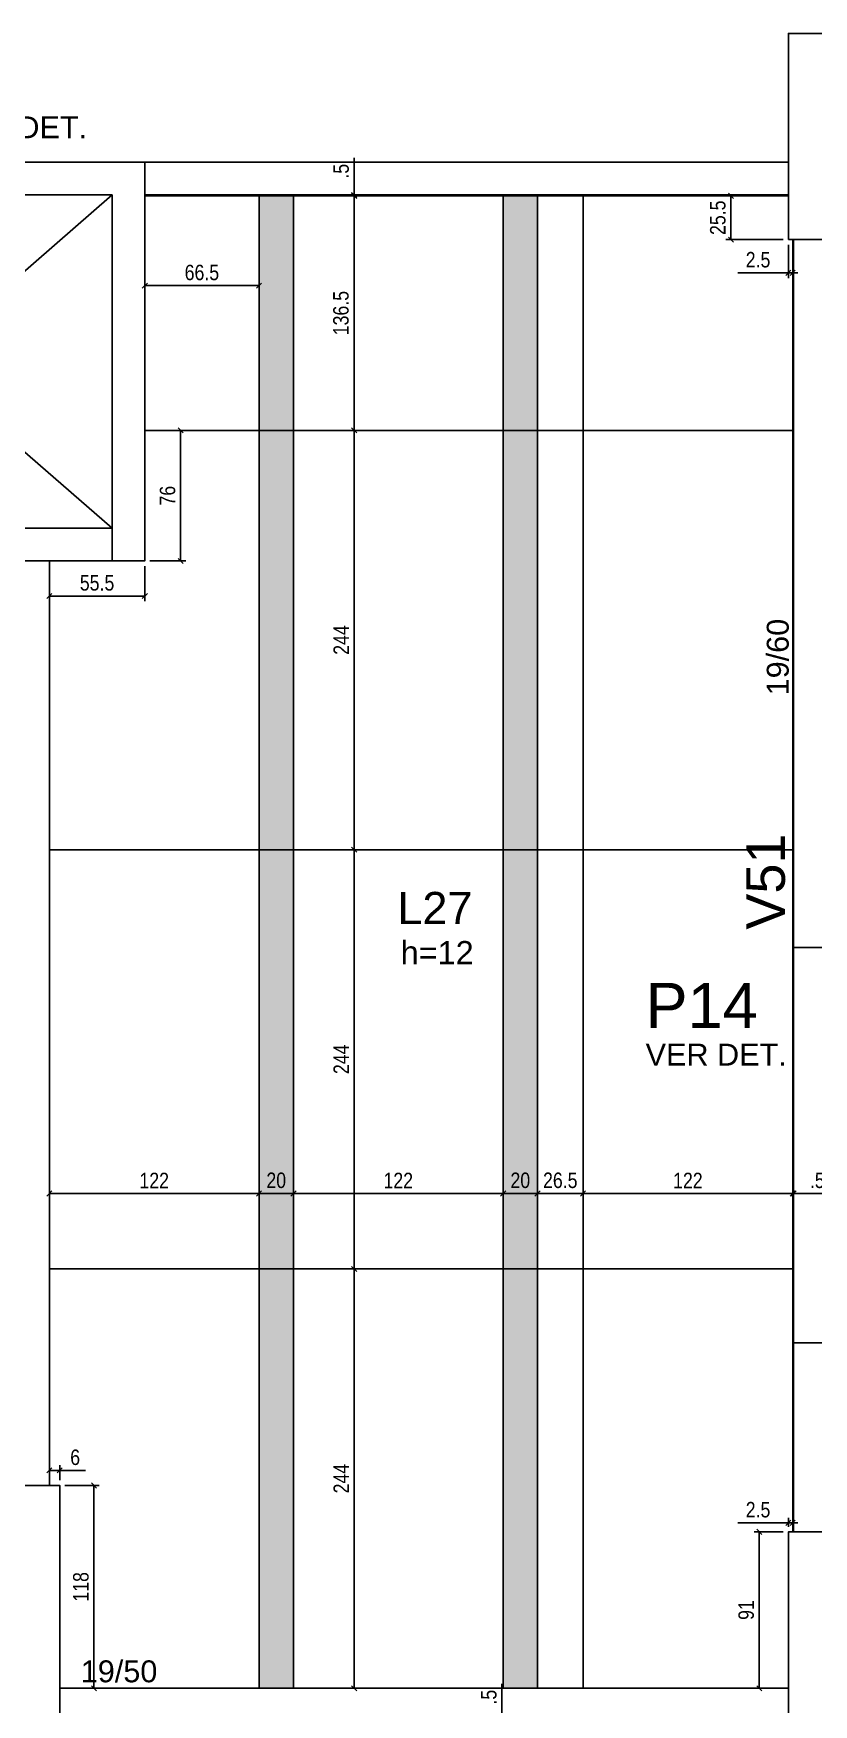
# Model space of a CAD drawing. Header units: millimetres. Extents: x 2716 to 9044, y 218 to 3839.
# Drawn here: x 5733 to 6187, y 2037 to 3010 of the extents above; entities that cross this region are included whole.
import ezdxf

# ---------------------------------------------------------------- set-up
doc = ezdxf.new("R2010")
doc.units = ezdxf.units.MM
for name, color, linetype in [('1', 3, 'Continuous'), ('212', 3, 'Continuous'), ('213', 3, 'Continuous'), ('216', 3, 'Continuous'), ('220', 5, 'Continuous'), ('221', 1, 'Continuous'), ('222', 6, 'Continuous'), ('226', 4, 'Continuous'), ('233', 6, 'Continuous'), ('COTA', 2, 'Continuous'), ('Painéis', 200, 'Continuous')]:
    doc.layers.add(name, color=color, linetype=linetype)
doc.layers.add('Hachura', color=251, linetype='Continuous', lineweight=9)
doc.styles.add('COTA TECNICA-50', font='techl___.ttf', dxfattribs={"height": 9})
doc.styles.get("Standard").update_dxf_attribs({"font": 'arial.ttf'})
doc.dimstyles.new('COTA PAINEL-50', dxfattribs={"dimtxt": 9, "dimasz": 3, "dimexe": 3, "dimexo": 3, "dimgap": 3, "dimtad": 1, "dimdec": 1, "dimzin": 12, "dimdsep": 46, "dimtxsty": 'COTA TECNICA-50', "dimblk1": 'OBLIQUE', "dimblk2": 'OBLIQUE', "dimsah": 1, "dimcen": 0.9, "dimclrd": 4, "dimclre": 4, "dimclrt": 240, "dimadec": 1, "dimazin": 3, "dimtfac": 1, "dimtdec": 1, "dimtmove": 0, "dimatfit": 3, "dimfxl": 1, "dimtolj": 1, "dimtzin": 12, "dimarcsym": 0})

# ---------------------------------------------------------------- blocks, each defined once
blk = doc.blocks.new('_Oblique')
at = {"color": 0, "linetype": 'ByBlock', "lineweight": -2}
blk.add_line((-0.5, -0.5), (0.5, 0.5), dxfattribs=at)
blk = doc.blocks.new('*D49')
at = {"layer": 'COTA', "color": 4, "lineweight": -2, "transparency": 16777216}
for p, q in [((6005.6, 2027.94), (6005.6, 2049.53)), ((6005.6, 2027.44), (6005.6, 2027.94)), ((6005.6, 2027.44), (6005.6, 2024.44))]:
    blk.add_line(p, q, dxfattribs=at)
at = {"layer": 'Defpoints', "color": 0, "transparency": 16777216}
for p in [(6005.6, 2027.94), (6005.6, 2027.94), (6005.6, 2027.44)]:
    blk.add_point(p, dxfattribs=at)
at = {"layer": 'COTA', "color": 4, "lineweight": -2, "transparency": 16777216, "xscale": 3, "yscale": 3, "zscale": 3}
for p, rotation in [((6005.6, 2027.94), 270), ((6005.6, 2027.44), 90)]:
    blk.add_blockref('_Oblique', p, dxfattribs=dict(at, rotation=rotation))
at = {"layer": 'COTA', "color": 240, "transparency": 16777216, "insert": (5998, 2041.74), "char_height": 9, "attachment_point": 5, "rotation": 90, "style": 'COTA TECNICA-50'}
blk.add_mtext('\\A1;.5', dxfattribs=at)
blk = doc.blocks.new('*D209')
at = {"layer": 'COTA', "color": 4, "lineweight": -2, "transparency": 16777216}
for p, q in [((6172.28, 2143.2), (6142.92, 2143.2)), ((6172.28, 2140.94), (6172.28, 2146.2)), ((6174.78, 2143.2), (6172.28, 2143.2)), ((6174.78, 2140.94), (6174.78, 2146.2)), ((6174.78, 2143.2), (6177.78, 2143.2))]:
    blk.add_line(p, q, dxfattribs=at)
at = {"layer": 'Defpoints', "color": 0, "transparency": 16777216}
for p in [(6172.28, 2143.2), (6172.28, 2137.94), (6174.78, 2137.94)]:
    blk.add_point(p, dxfattribs=at)
at = {"layer": 'COTA', "color": 4, "lineweight": -2, "transparency": 16777216, "xscale": 3, "yscale": 3, "zscale": 3}
blk.add_blockref('_Oblique', (6172.28, 2143.2), dxfattribs=at)
at = {"layer": 'COTA', "color": 4, "lineweight": -2, "transparency": 16777216, "xscale": 3, "yscale": 3, "zscale": 3, "rotation": 180}
blk.add_blockref('_Oblique', (6174.78, 2143.2), dxfattribs=at)
at = {"layer": 'COTA', "color": 240, "transparency": 16777216, "insert": (6154.6, 2150.8), "char_height": 9, "attachment_point": 5, "style": 'COTA TECNICA-50'}
blk.add_mtext('\\A1;2.5', dxfattribs=at)
blk = doc.blocks.new('*D60')
at = {"layer": 'COTA', "color": 4, "lineweight": -2, "transparency": 16777216}
for p, q in [((6169.28, 2137.94), (6152.32, 2137.94)), ((6155.32, 2046.94), (6155.32, 2137.94)), ((6169.28, 2046.94), (6152.32, 2046.94))]:
    blk.add_line(p, q, dxfattribs=at)
at = {"layer": 'Defpoints', "color": 0, "transparency": 16777216}
for p in [(6155.32, 2137.94), (6172.28, 2137.94), (6172.28, 2046.94)]:
    blk.add_point(p, dxfattribs=at)
at = {"layer": 'COTA', "color": 4, "lineweight": -2, "transparency": 16777216, "xscale": 3, "yscale": 3, "zscale": 3}
for p, rotation in [((6155.32, 2137.94), 90), ((6155.32, 2046.94), 270)]:
    blk.add_blockref('_Oblique', p, dxfattribs=dict(at, rotation=rotation))
at = {"layer": 'COTA', "color": 240, "transparency": 16777216, "insert": (6147.74, 2092.44), "char_height": 9, "attachment_point": 5, "rotation": 90, "style": 'COTA TECNICA-50'}
blk.add_mtext('\\A1;91', dxfattribs=at)
blk = doc.blocks.new('*D61')
at = {"layer": 'COTA', "color": 4, "lineweight": -2, "transparency": 16777216}
for p, q in [((5751.28, 2164.94), (5771.24, 2164.94)), ((5768.24, 2046.94), (5768.24, 2164.94)), ((5751.28, 2046.94), (5771.24, 2046.94))]:
    blk.add_line(p, q, dxfattribs=at)
at = {"layer": 'Defpoints', "color": 0, "transparency": 16777216}
for p in [(5748.28, 2164.94), (5768.24, 2164.94), (5748.28, 2046.94)]:
    blk.add_point(p, dxfattribs=at)
at = {"layer": 'COTA', "color": 4, "lineweight": -2, "transparency": 16777216, "xscale": 3, "yscale": 3, "zscale": 3}
for p, rotation in [((5768.24, 2164.94), 90), ((5768.24, 2046.94), 270)]:
    blk.add_blockref('_Oblique', p, dxfattribs=dict(at, rotation=rotation))
at = {"layer": 'COTA', "color": 240, "transparency": 16777216, "insert": (5760.65, 2105.94), "char_height": 9, "attachment_point": 5, "rotation": 90, "style": 'COTA TECNICA-50'}
blk.add_mtext('\\A1;118', dxfattribs=at)
blk = doc.blocks.new('*D62')
at = {"layer": 'COTA', "color": 4, "lineweight": -2, "transparency": 16777216}
for p, q in [((5742.28, 2167.94), (5742.28, 2176.71)), ((5742.28, 2173.71), (5748.28, 2173.71)), ((5748.28, 2167.94), (5748.28, 2176.71)), ((5748.28, 2173.71), (5763.28, 2173.71))]:
    blk.add_line(p, q, dxfattribs=at)
at = {"layer": 'Defpoints', "color": 0, "transparency": 16777216}
for p in [(5748.28, 2173.71), (5742.28, 2164.94), (5748.28, 2164.94)]:
    blk.add_point(p, dxfattribs=at)
at = {"layer": 'COTA', "color": 4, "lineweight": -2, "transparency": 16777216, "xscale": 3, "yscale": 3, "zscale": 3, "rotation": 180}
blk.add_blockref('_Oblique', (5742.28, 2173.71), dxfattribs=at)
at = {"layer": 'COTA', "color": 4, "lineweight": -2, "transparency": 16777216, "xscale": 3, "yscale": 3, "zscale": 3}
blk.add_blockref('_Oblique', (5748.28, 2173.71), dxfattribs=at)
at = {"layer": 'COTA', "color": 240, "transparency": 16777216, "insert": (5757.28, 2181.3), "char_height": 9, "attachment_point": 5, "style": 'COTA TECNICA-50'}
blk.add_mtext('\\A1;6', dxfattribs=at)
blk = doc.blocks.new('*D210')
at = {"layer": 'COTA', "color": 4, "lineweight": -2, "transparency": 16777216}
for p, q in [((5800.78, 2778.94), (5821.65, 2778.94)), ((5818.65, 2778.94), (5818.65, 2702.94)), ((5800.78, 2702.94), (5821.65, 2702.94))]:
    blk.add_line(p, q, dxfattribs=at)
at = {"layer": 'Defpoints', "color": 0, "transparency": 16777216}
for p in [(5797.78, 2778.94), (5797.78, 2702.94), (5818.65, 2702.94)]:
    blk.add_point(p, dxfattribs=at)
at = {"layer": 'COTA', "color": 4, "lineweight": -2, "transparency": 16777216, "xscale": 3, "yscale": 3, "zscale": 3}
for p, rotation in [((5818.65, 2778.94), 90), ((5818.65, 2702.94), 270)]:
    blk.add_blockref('_Oblique', p, dxfattribs=dict(at, rotation=rotation))
at = {"layer": 'COTA', "color": 240, "transparency": 16777216, "insert": (5811.06, 2740.94), "char_height": 9, "attachment_point": 5, "rotation": 90, "style": 'COTA TECNICA-50'}
blk.add_mtext('\\A1;76', dxfattribs=at)
blk = doc.blocks.new('*D63')
at = {"layer": 'COTA', "color": 4, "lineweight": -2, "transparency": 16777216}
for p, q in [((5742.28, 2699.94), (5742.28, 2679.55)), ((5797.78, 2699.94), (5797.78, 2679.55)), ((5797.78, 2682.55), (5742.28, 2682.55))]:
    blk.add_line(p, q, dxfattribs=at)
at = {"layer": 'Defpoints', "color": 0, "transparency": 16777216}
for p in [(5742.28, 2702.94), (5797.78, 2702.94), (5742.28, 2682.55)]:
    blk.add_point(p, dxfattribs=at)
at = {"layer": 'COTA', "color": 4, "lineweight": -2, "transparency": 16777216, "xscale": 3, "yscale": 3, "zscale": 3, "rotation": 180}
blk.add_blockref('_Oblique', (5742.28, 2682.55), dxfattribs=at)
at = {"layer": 'COTA', "color": 4, "lineweight": -2, "transparency": 16777216, "xscale": 3, "yscale": 3, "zscale": 3}
blk.add_blockref('_Oblique', (5797.78, 2682.55), dxfattribs=at)
at = {"layer": 'COTA', "color": 240, "transparency": 16777216, "insert": (5770.03, 2690.15), "char_height": 9, "attachment_point": 5, "style": 'COTA TECNICA-50'}
blk.add_mtext('\\A1;55.5', dxfattribs=at)
blk = doc.blocks.new('*D64')
at = {"layer": 'COTA', "color": 4, "lineweight": -2, "transparency": 16777216}
for p, q in [((5917.58, 2290.94), (5922.65, 2290.94)), ((5919.65, 2046.94), (5919.65, 2290.94)), ((5917.58, 2046.94), (5922.65, 2046.94))]:
    blk.add_line(p, q, dxfattribs=at)
at = {"layer": 'Defpoints', "color": 0, "transparency": 16777216}
for p in [(5914.58, 2290.94), (5919.65, 2290.94), (5914.58, 2046.94)]:
    blk.add_point(p, dxfattribs=at)
at = {"layer": 'COTA', "color": 4, "lineweight": -2, "transparency": 16777216, "xscale": 3, "yscale": 3, "zscale": 3}
for p, rotation in [((5919.65, 2290.94), 90), ((5919.65, 2046.94), 270)]:
    blk.add_blockref('_Oblique', p, dxfattribs=dict(at, rotation=rotation))
at = {"layer": 'COTA', "color": 240, "transparency": 16777216, "insert": (5912.09, 2168.94), "char_height": 9, "attachment_point": 5, "rotation": 90, "style": 'COTA TECNICA-50'}
blk.add_mtext('\\A1;244', dxfattribs=at)
blk = doc.blocks.new('*D65')
at = {"layer": 'COTA', "color": 4, "lineweight": -2, "transparency": 16777216}
blk.add_line((5919.65, 2290.94), (5919.65, 2534.94), dxfattribs=at)
at = {"layer": 'Defpoints', "color": 0, "transparency": 16777216}
for p in [(5919.65, 2534.94), (5919.65, 2534.94), (5919.65, 2290.94)]:
    blk.add_point(p, dxfattribs=at)
at = {"layer": 'COTA', "color": 4, "lineweight": -2, "transparency": 16777216, "xscale": 3, "yscale": 3, "zscale": 3}
for p, rotation in [((5919.65, 2534.94), 90), ((5919.65, 2290.94), 270)]:
    blk.add_blockref('_Oblique', p, dxfattribs=dict(at, rotation=rotation))
at = {"layer": 'COTA', "color": 240, "transparency": 16777216, "insert": (5912.09, 2412.94), "char_height": 9, "attachment_point": 5, "rotation": 90, "style": 'COTA TECNICA-50'}
blk.add_mtext('\\A1;244', dxfattribs=at)
blk = doc.blocks.new('*D66')
at = {"layer": 'COTA', "color": 4, "lineweight": -2, "transparency": 16777216}
blk.add_line((5919.65, 2534.94), (5919.65, 2778.94), dxfattribs=at)
at = {"layer": 'Defpoints', "color": 0, "transparency": 16777216}
for p in [(5919.65, 2778.94), (5919.65, 2778.94), (5919.65, 2534.94)]:
    blk.add_point(p, dxfattribs=at)
at = {"layer": 'COTA', "color": 4, "lineweight": -2, "transparency": 16777216, "xscale": 3, "yscale": 3, "zscale": 3}
for p, rotation in [((5919.65, 2778.94), 90), ((5919.65, 2534.94), 270)]:
    blk.add_blockref('_Oblique', p, dxfattribs=dict(at, rotation=rotation))
at = {"layer": 'COTA', "color": 240, "transparency": 16777216, "insert": (5912.09, 2656.94), "char_height": 9, "attachment_point": 5, "rotation": 90, "style": 'COTA TECNICA-50'}
blk.add_mtext('\\A1;244', dxfattribs=at)
blk = doc.blocks.new('*D67')
at = {"layer": 'COTA', "color": 4, "lineweight": -2, "transparency": 16777216}
blk.add_line((5919.65, 2778.94), (5919.65, 2915.44), dxfattribs=at)
at = {"layer": 'Defpoints', "color": 0, "transparency": 16777216}
for p in [(5919.65, 2915.44), (5919.65, 2915.44), (5919.65, 2778.94)]:
    blk.add_point(p, dxfattribs=at)
at = {"layer": 'COTA', "color": 4, "lineweight": -2, "transparency": 16777216, "xscale": 3, "yscale": 3, "zscale": 3}
for p, rotation in [((5919.65, 2915.44), 90), ((5919.65, 2778.94), 270)]:
    blk.add_blockref('_Oblique', p, dxfattribs=dict(at, rotation=rotation))
at = {"layer": 'COTA', "color": 240, "transparency": 16777216, "insert": (5911.96, 2847.19), "char_height": 9, "attachment_point": 5, "rotation": 90, "style": 'COTA TECNICA-50'}
blk.add_mtext('\\A1;136.5', dxfattribs=at)
blk = doc.blocks.new('*D68')
at = {"layer": 'COTA', "color": 4, "lineweight": -2, "transparency": 16777216}
for p, q in [((5919.65, 2915.94), (5919.65, 2937.53)), ((5919.65, 2915.44), (5919.65, 2915.94)), ((5919.65, 2915.44), (5919.65, 2912.44))]:
    blk.add_line(p, q, dxfattribs=at)
at = {"layer": 'Defpoints', "color": 0, "transparency": 16777216}
for p in [(5919.65, 2915.94), (5919.65, 2915.94), (5919.65, 2915.44)]:
    blk.add_point(p, dxfattribs=at)
at = {"layer": 'COTA', "color": 4, "lineweight": -2, "transparency": 16777216, "xscale": 3, "yscale": 3, "zscale": 3}
for p, rotation in [((5919.65, 2915.94), 270), ((5919.65, 2915.44), 90)]:
    blk.add_blockref('_Oblique', p, dxfattribs=dict(at, rotation=rotation))
at = {"layer": 'COTA', "color": 240, "transparency": 16777216, "insert": (5912.05, 2929.74), "char_height": 9, "attachment_point": 5, "rotation": 90, "style": 'COTA TECNICA-50'}
blk.add_mtext('\\A1;.5', dxfattribs=at)
blk = doc.blocks.new('*D211')
at = {"layer": 'COTA', "color": 4, "lineweight": -2, "transparency": 16777216}
blk.add_line((5742.28, 2334.88), (5864.28, 2334.88), dxfattribs=at)
at = {"layer": 'Defpoints', "color": 0, "transparency": 16777216}
for p in [(5742.28, 2334.88), (5864.28, 2334.88), (5864.28, 2334.88)]:
    blk.add_point(p, dxfattribs=at)
at = {"layer": 'COTA', "color": 4, "lineweight": -2, "transparency": 16777216, "xscale": 3, "yscale": 3, "zscale": 3, "rotation": 180}
blk.add_blockref('_Oblique', (5742.28, 2334.88), dxfattribs=at)
at = {"layer": 'COTA', "color": 4, "lineweight": -2, "transparency": 16777216, "xscale": 3, "yscale": 3, "zscale": 3}
blk.add_blockref('_Oblique', (5864.28, 2334.88), dxfattribs=at)
at = {"layer": 'COTA', "color": 240, "transparency": 16777216, "insert": (5803.28, 2342.44), "char_height": 9, "attachment_point": 5, "style": 'COTA TECNICA-50'}
blk.add_mtext('\\A1;122', dxfattribs=at)
blk = doc.blocks.new('*D212')
at = {"layer": 'COTA', "color": 4, "lineweight": -2, "transparency": 16777216}
blk.add_line((5864.28, 2334.88), (5884.28, 2334.88), dxfattribs=at)
at = {"layer": 'Defpoints', "color": 0, "transparency": 16777216}
for p in [(5864.28, 2334.88), (5884.28, 2334.88), (5884.28, 2334.88)]:
    blk.add_point(p, dxfattribs=at)
at = {"layer": 'COTA', "color": 4, "lineweight": -2, "transparency": 16777216, "xscale": 3, "yscale": 3, "zscale": 3, "rotation": 180}
blk.add_blockref('_Oblique', (5864.28, 2334.88), dxfattribs=at)
at = {"layer": 'COTA', "color": 4, "lineweight": -2, "transparency": 16777216, "xscale": 3, "yscale": 3, "zscale": 3}
blk.add_blockref('_Oblique', (5884.28, 2334.88), dxfattribs=at)
at = {"layer": 'COTA', "color": 240, "transparency": 16777216, "insert": (5874.28, 2342.48), "char_height": 9, "attachment_point": 5, "style": 'COTA TECNICA-50'}
blk.add_mtext('\\A1;20', dxfattribs=at)
blk = doc.blocks.new('*D213')
at = {"layer": 'COTA', "color": 4, "lineweight": -2, "transparency": 16777216}
blk.add_line((5884.28, 2334.88), (6006.28, 2334.88), dxfattribs=at)
at = {"layer": 'Defpoints', "color": 0, "transparency": 16777216}
for p in [(5884.28, 2334.88), (6006.28, 2334.88), (6006.28, 2334.88)]:
    blk.add_point(p, dxfattribs=at)
at = {"layer": 'COTA', "color": 4, "lineweight": -2, "transparency": 16777216, "xscale": 3, "yscale": 3, "zscale": 3, "rotation": 180}
blk.add_blockref('_Oblique', (5884.28, 2334.88), dxfattribs=at)
at = {"layer": 'COTA', "color": 4, "lineweight": -2, "transparency": 16777216, "xscale": 3, "yscale": 3, "zscale": 3}
blk.add_blockref('_Oblique', (6006.28, 2334.88), dxfattribs=at)
at = {"layer": 'COTA', "color": 240, "transparency": 16777216, "insert": (5945.28, 2342.44), "char_height": 9, "attachment_point": 5, "style": 'COTA TECNICA-50'}
blk.add_mtext('\\A1;122', dxfattribs=at)
blk = doc.blocks.new('*D247')
at = {"layer": 'COTA', "color": 4, "lineweight": -2, "transparency": 16777216}
blk.add_line((6006.28, 2334.88), (6026.28, 2334.88), dxfattribs=at)
at = {"layer": 'Defpoints', "color": 0, "transparency": 16777216}
for p in [(6006.28, 2334.88), (6026.28, 2334.88), (6026.28, 2334.88)]:
    blk.add_point(p, dxfattribs=at)
at = {"layer": 'COTA', "color": 4, "lineweight": -2, "transparency": 16777216, "xscale": 3, "yscale": 3, "zscale": 3, "rotation": 180}
blk.add_blockref('_Oblique', (6006.28, 2334.88), dxfattribs=at)
at = {"layer": 'COTA', "color": 4, "lineweight": -2, "transparency": 16777216, "xscale": 3, "yscale": 3, "zscale": 3}
blk.add_blockref('_Oblique', (6026.28, 2334.88), dxfattribs=at)
at = {"layer": 'COTA', "color": 240, "transparency": 16777216, "insert": (6016.28, 2342.48), "char_height": 9, "attachment_point": 5, "style": 'COTA TECNICA-50'}
blk.add_mtext('\\A1;20', dxfattribs=at)
blk = doc.blocks.new('*D248')
at = {"layer": 'COTA', "color": 4, "lineweight": -2, "transparency": 16777216}
blk.add_line((6026.28, 2334.88), (6052.8, 2334.88), dxfattribs=at)
at = {"layer": 'Defpoints', "color": 0, "transparency": 16777216}
for p in [(6026.28, 2334.88), (6052.8, 2334.88), (6052.8, 2334.88)]:
    blk.add_point(p, dxfattribs=at)
at = {"layer": 'COTA', "color": 4, "lineweight": -2, "transparency": 16777216, "xscale": 3, "yscale": 3, "zscale": 3, "rotation": 180}
blk.add_blockref('_Oblique', (6026.28, 2334.88), dxfattribs=at)
at = {"layer": 'COTA', "color": 4, "lineweight": -2, "transparency": 16777216, "xscale": 3, "yscale": 3, "zscale": 3}
blk.add_blockref('_Oblique', (6052.8, 2334.88), dxfattribs=at)
at = {"layer": 'COTA', "color": 240, "transparency": 16777216, "insert": (6039.54, 2342.48), "char_height": 9, "attachment_point": 5, "style": 'COTA TECNICA-50'}
blk.add_mtext('\\A1;26.5', dxfattribs=at)
blk = doc.blocks.new('*D249')
at = {"layer": 'COTA', "color": 4, "lineweight": -2, "transparency": 16777216}
blk.add_line((6052.8, 2334.88), (6174.78, 2334.88), dxfattribs=at)
at = {"layer": 'Defpoints', "color": 0, "transparency": 16777216}
for p in [(6052.8, 2334.88), (6174.78, 2334.88), (6174.78, 2334.88)]:
    blk.add_point(p, dxfattribs=at)
at = {"layer": 'COTA', "color": 4, "lineweight": -2, "transparency": 16777216, "xscale": 3, "yscale": 3, "zscale": 3, "rotation": 180}
blk.add_blockref('_Oblique', (6052.8, 2334.88), dxfattribs=at)
at = {"layer": 'COTA', "color": 4, "lineweight": -2, "transparency": 16777216, "xscale": 3, "yscale": 3, "zscale": 3}
blk.add_blockref('_Oblique', (6174.78, 2334.88), dxfattribs=at)
at = {"layer": 'COTA', "color": 240, "transparency": 16777216, "insert": (6113.79, 2342.44), "char_height": 9, "attachment_point": 5, "style": 'COTA TECNICA-50'}
blk.add_mtext('\\A1;122', dxfattribs=at)
blk = doc.blocks.new('*D250')
at = {"layer": 'COTA', "color": 4, "lineweight": -2, "transparency": 16777216}
for p, q in [((6174.78, 2334.88), (6171.78, 2334.88)), ((6174.78, 2334.88), (6175.28, 2334.88)), ((6175.28, 2334.88), (6196.87, 2334.88))]:
    blk.add_line(p, q, dxfattribs=at)
at = {"layer": 'Defpoints', "color": 0, "transparency": 16777216}
for p in [(6174.78, 2334.88), (6175.28, 2334.88), (6175.28, 2334.88)]:
    blk.add_point(p, dxfattribs=at)
at = {"layer": 'COTA', "color": 4, "lineweight": -2, "transparency": 16777216, "xscale": 3, "yscale": 3, "zscale": 3}
blk.add_blockref('_Oblique', (6174.78, 2334.88), dxfattribs=at)
at = {"layer": 'COTA', "color": 4, "lineweight": -2, "transparency": 16777216, "xscale": 3, "yscale": 3, "zscale": 3, "rotation": 180}
blk.add_blockref('_Oblique', (6175.28, 2334.88), dxfattribs=at)
at = {"layer": 'COTA', "color": 240, "transparency": 16777216, "insert": (6189.08, 2342.48), "char_height": 9, "attachment_point": 5, "style": 'COTA TECNICA-50'}
blk.add_mtext('\\A1;.5', dxfattribs=at)
blk = doc.blocks.new('*D251')
at = {"layer": 'COTA', "color": 4, "lineweight": -2, "transparency": 16777216}
for p, q in [((6169.28, 2915.44), (6135.83, 2915.44)), ((6138.83, 2915.44), (6138.83, 2889.94)), ((6169.28, 2889.94), (6135.83, 2889.94))]:
    blk.add_line(p, q, dxfattribs=at)
at = {"layer": 'Defpoints', "color": 0, "transparency": 16777216}
for p in [(6172.28, 2915.44), (6138.83, 2889.94), (6172.28, 2889.94)]:
    blk.add_point(p, dxfattribs=at)
at = {"layer": 'COTA', "color": 4, "lineweight": -2, "transparency": 16777216, "xscale": 3, "yscale": 3, "zscale": 3}
for p, rotation in [((6138.83, 2915.44), 90), ((6138.83, 2889.94), 270)]:
    blk.add_blockref('_Oblique', p, dxfattribs=dict(at, rotation=rotation))
at = {"layer": 'COTA', "color": 240, "transparency": 16777216, "insert": (6131.24, 2902.69), "char_height": 9, "attachment_point": 5, "rotation": 90, "style": 'COTA TECNICA-50'}
blk.add_mtext('\\A1;25.5', dxfattribs=at)
blk = doc.blocks.new('*D252')
at = {"layer": 'COTA', "color": 4, "lineweight": -2, "transparency": 16777216}
for p, q in [((6172.28, 2886.94), (6172.28, 2867.6)), ((6174.78, 2886.94), (6174.78, 2867.6)), ((6172.28, 2870.6), (6142.92, 2870.6)), ((6174.78, 2870.6), (6172.28, 2870.6)), ((6174.78, 2870.6), (6177.78, 2870.6))]:
    blk.add_line(p, q, dxfattribs=at)
at = {"layer": 'Defpoints', "color": 0, "transparency": 16777216}
for p in [(6172.28, 2889.94), (6174.78, 2889.94), (6172.28, 2870.6)]:
    blk.add_point(p, dxfattribs=at)
at = {"layer": 'COTA', "color": 4, "lineweight": -2, "transparency": 16777216, "xscale": 3, "yscale": 3, "zscale": 3}
blk.add_blockref('_Oblique', (6172.28, 2870.6), dxfattribs=at)
at = {"layer": 'COTA', "color": 4, "lineweight": -2, "transparency": 16777216, "xscale": 3, "yscale": 3, "zscale": 3, "rotation": 180}
blk.add_blockref('_Oblique', (6174.78, 2870.6), dxfattribs=at)
at = {"layer": 'COTA', "color": 240, "transparency": 16777216, "insert": (6154.6, 2878.2), "char_height": 9, "attachment_point": 5, "style": 'COTA TECNICA-50'}
blk.add_mtext('\\A1;2.5', dxfattribs=at)
blk = doc.blocks.new('*D253')
at = {"layer": 'COTA', "color": 4, "lineweight": -2, "transparency": 16777216}
blk.add_line((5864.28, 2863.17), (5797.78, 2863.17), dxfattribs=at)
at = {"layer": 'Defpoints', "color": 0, "transparency": 16777216}
for p in [(5797.78, 2863.17), (5797.78, 2863.17), (5864.28, 2863.17)]:
    blk.add_point(p, dxfattribs=at)
at = {"layer": 'COTA', "color": 4, "lineweight": -2, "transparency": 16777216, "xscale": 3, "yscale": 3, "zscale": 3, "rotation": 180}
blk.add_blockref('_Oblique', (5797.78, 2863.17), dxfattribs=at)
at = {"layer": 'COTA', "color": 4, "lineweight": -2, "transparency": 16777216, "xscale": 3, "yscale": 3, "zscale": 3}
blk.add_blockref('_Oblique', (5864.28, 2863.17), dxfattribs=at)
at = {"layer": 'COTA', "color": 240, "transparency": 16777216, "insert": (5831.03, 2870.77), "char_height": 9, "attachment_point": 5, "style": 'COTA TECNICA-50'}
blk.add_mtext('\\A1;66.5', dxfattribs=at)

msp = doc.modelspace()

# ---------------------------------------------------------------- hatches: boundary and pattern name
at = {"layer": 'Hachura', "linetype": 'ByBlock'}
h = msp.add_hatch(color=256, dxfattribs=at)
h.dxf.hatch_style = 1
h.paths.add_polyline_path([(5864.28, 2915.44), (5884.28, 2915.44), (5884.28, 2046.94), (5864.28, 2046.94)])
h = msp.add_hatch(color=256, dxfattribs=at)
h.dxf.hatch_style = 1
h.paths.add_polyline_path([(6006.28, 2915.44), (6026.28, 2915.44), (6026.28, 2046.94), (6006.28, 2046.94)])

# ---------------------------------------------------------------- linework, layer by layer
at = {"layer": '1'}
for p, q in [((5797.78, 2934.94), (6172.28, 2934.94)), ((5797.78, 2915.94), (6172.28, 2915.94)), ((6175.28, 2477.94), (6175.28, 2889.94)), ((5742.28, 2164.94), (5742.28, 2702.94)), ((6175.28, 2137.94), (6175.28, 2247.94)), ((5748.28, 2046.94), (6172.28, 2046.94))]:
    msp.add_line(p, q, dxfattribs=at)
for points in [[(5778.78, 2721.94), (5320.78, 2721.94)], [(5357.28, 2702.94), (5746.03, 2702.94)], [(5742.28, 2702.94), (5778.78, 2702.94)]]:
    msp.add_lwpolyline(points, dxfattribs=at)
at = {"layer": '221'}
for p, q in [((5555.78, 2721.94), (5778.78, 2915.94)), ((5555.78, 2915.94), (5778.78, 2721.94))]:
    msp.add_line(p, q, dxfattribs=at)
at = {"layer": '222'}
for points in [[(6172.28, 2889.94), (6197.28, 2889.94), (6197.28, 3009.94), (6172.28, 3009.94), (6172.28, 2889.94)], [(5797.78, 2702.94), (5797.78, 2934.94), (5647.78, 2934.94), (5647.78, 2915.94), (5778.78, 2915.94), (5778.78, 2702.94), (5797.78, 2702.94), (5797.78, 2702.94)], [(6176.28, 2247.94), (6175.28, 2247.94), (6194.28, 2247.94), (6194.28, 2458.94), (6325.28, 2458.94), (6325.28, 2477.94), (6175.28, 2477.94), (6175.28, 2247.94)], [(5723.28, 2027.94), (5748.28, 2027.94), (5748.28, 2164.94), (5723.28, 2164.94), (5723.28, 2027.94)], [(6172.28, 2027.94), (6197.28, 2027.94), (6197.28, 2137.94), (6172.28, 2137.94), (6172.28, 2027.94)]]:
    msp.add_lwpolyline(points, dxfattribs=at)
at = {"layer": 'Painéis'}
for p, q in [((6172.28, 2915.44), (5797.78, 2915.44)), ((5864.28, 2046.94), (5864.28, 2915.44)), ((5884.28, 2046.94), (5884.28, 2915.44)), ((6006.28, 2046.94), (6006.28, 2915.44)), ((6026.28, 2046.94), (6026.28, 2915.44)), ((6052.8, 2046.94), (6052.8, 2915.44)), ((6174.78, 2137.94), (6174.78, 2889.94)), ((5797.78, 2778.94), (6174.78, 2778.94)), ((5742.28, 2534.94), (6174.78, 2534.94)), ((5742.28, 2290.94), (6174.78, 2290.94))]:
    msp.add_line(p, q, dxfattribs=at)

# ---------------------------------------------------------------- texts
at = {"layer": '212'}
msp.add_text('19/60', height=12.75, rotation=90, dxfattribs=at).set_placement((6172.44, 2624.73))
msp.add_text('19/50', height=12.75, dxfattribs=at).set_placement((5760.54, 2050.41))
at = {"layer": '213'}
for p in [(5682.11, 2948.94), (6089.19, 2409.29)]:
    msp.add_text('VER DET.', height=12.75, dxfattribs=at).set_placement(p)
at = {"layer": '216'}
msp.add_text('h=12', height=13.5, dxfattribs=at).set_placement((5946.68, 2468.27))
at = {"layer": '220'}
msp.add_text('P14', height=26.25, dxfattribs=at).set_placement((6089.19, 2431.16))
at = {"layer": '226'}
msp.add_text('L27', height=18.75, dxfattribs=at).set_placement((5944.75, 2491.6))
at = {"layer": '233'}
msp.add_text('V51', height=22.5, rotation=90, dxfattribs=at).set_placement((6170.27, 2488.4))

# ---------------------------------------------------------------- dimensions: what is measured, and where the dimension line sits
at = {"layer": 'COTA'}
for base, p1, p2, angle, picture, middle in [((5919.65, 2915.94), (5919.65, 2915.44), (5919.65, 2915.94), 90, '*D68', (5912.05, 2929.74)), ((5919.65, 2915.44), (5919.65, 2778.94), (5919.65, 2915.44), 90, '*D67', (5911.96, 2847.19)), ((6172.28, 2870.6), (6174.78, 2889.94), (6172.28, 2889.94), 180, '*D252', (6154.6, 2878.2)), ((5797.78, 2863.17), (5864.28, 2863.17), (5797.78, 2863.17), 180, '*D253', (5831.03, 2870.77)), ((5818.65, 2702.94), (5797.78, 2778.94), (5797.78, 2702.94), 90, '*D210', (5811.06, 2740.94)), ((5919.65, 2778.94), (5919.65, 2534.94), (5919.65, 2778.94), 90, '*D66', (5912.09, 2656.94)), ((5742.28, 2682.55), (5797.78, 2702.94), (5742.28, 2702.94), 180, '*D63', (5770.03, 2690.15)), ((5919.65, 2534.94), (5919.65, 2290.94), (5919.65, 2534.94), 90, '*D65', (5912.09, 2412.94)), ((5864.28, 2334.88), (5742.28, 2334.88), (5864.28, 2334.88), 180, '*D211', (5803.28, 2342.44)), ((6175.28, 2334.88), (6174.78, 2334.88), (6175.28, 2334.88), 180, '*D250', (6189.08, 2342.48)), ((5919.65, 2290.94), (5914.58, 2046.94), (5914.58, 2290.94), 90, '*D64', (5912.09, 2168.94)), ((5748.28, 2173.71), (5742.28, 2164.94), (5748.28, 2164.94), 180, '*D62', (5757.28, 2181.3)), ((5768.24, 2164.94), (5748.28, 2046.94), (5748.28, 2164.94), 90, '*D61', (5760.65, 2105.94)), ((6172.28, 2143.2), (6174.78, 2137.94), (6172.28, 2137.94), 180, '*D209', (6154.6, 2150.8)), ((6155.32, 2137.94), (6172.28, 2046.94), (6172.28, 2137.94), 90, '*D60', (6147.74, 2092.44)), ((6005.6, 2027.94), (6005.6, 2027.44), (6005.6, 2027.94), 90, '*D49', (5998, 2041.74))]:
    dim = msp.add_linear_dim(base=base, p1=p1, p2=p2, angle=angle, dimstyle='COTA PAINEL-50', dxfattribs=at)
    dim.commit()
    dim.dimension.update_dxf_attribs({"geometry": picture, "text_midpoint": middle})
dim = msp.add_linear_dim(base=(6138.83, 2889.94), p1=(6172.28, 2915.44), p2=(6172.28, 2889.94), angle=90, dimstyle='COTA PAINEL-50', dxfattribs=at)
dim.commit()
dim.dimension.update_dxf_attribs({"geometry": '*D251', "text_midpoint": (6138.83, 2902.69), "dimtype": 160})
for base, p1, p2, picture, middle in [((5884.28, 2334.88), (5864.28, 2334.88), (5884.28, 2334.88), '*D212', (5874.28, 2342.48)), ((6006.28, 2334.88), (5884.28, 2334.88), (6006.28, 2334.88), '*D213', (5945.28, 2342.44)), ((6026.28, 2334.88), (6006.28, 2334.88), (6026.28, 2334.88), '*D247', (6016.28, 2342.48)), ((6174.78, 2334.88), (6052.8, 2334.88), (6174.78, 2334.88), '*D249', (6113.79, 2342.44))]:
    dim = msp.add_linear_dim(base=base, p1=p1, p2=p2, angle=180, dimstyle='COTA PAINEL-50', override={"dimtmove": 1}, dxfattribs=at)
    dim.commit()
    dim.dimension.update_dxf_attribs({"geometry": picture, "text_midpoint": middle})
dim = msp.add_linear_dim(base=(6052.8, 2334.88), p1=(6026.28, 2334.88), p2=(6052.8, 2334.88), angle=180, dimstyle='COTA PAINEL-50', override={"dimtmove": 1}, dxfattribs=at)
dim.commit()
dim.dimension.update_dxf_attribs({"geometry": '*D248', "text_midpoint": (6039.54, 2334.88), "dimtype": 160})

doc.saveas('drawing.dxf')
